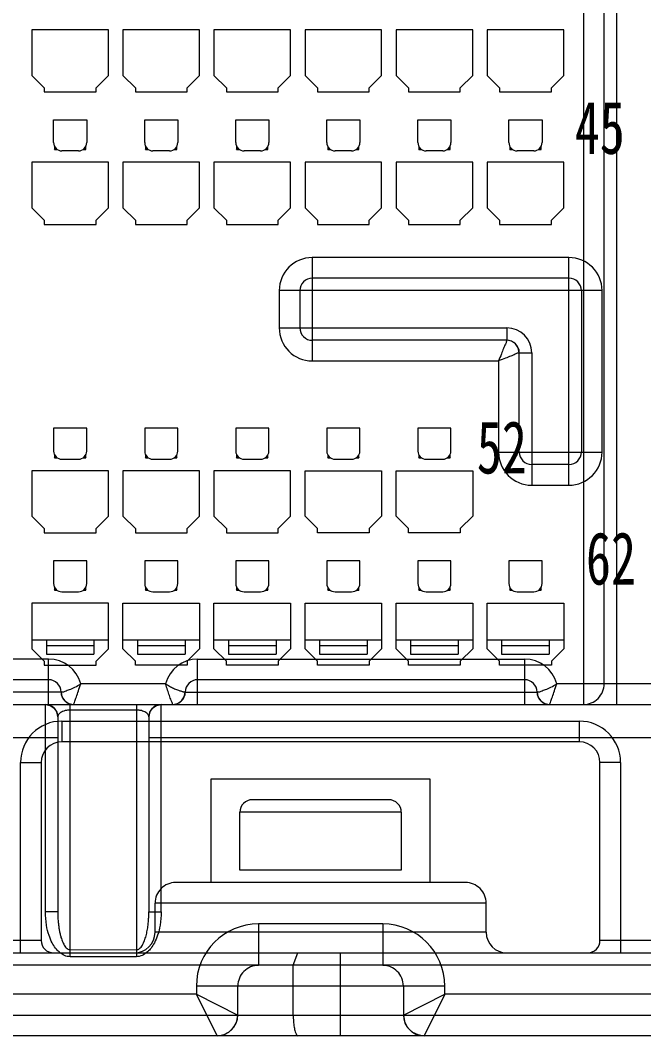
# Model space of a CAD drawing. Header units: inches. Extents: x 47316 to 59086, y 3141 to 11743.
# Drawn here: x 54970.72 to 55000.37, y 9603.56 to 9651.85 of the extents above; entities that cross this region are included whole.
import ezdxf

# ---------------------------------------------------------------- set-up
doc = ezdxf.new("R2010")
doc.units = ezdxf.units.IN
doc.header["$MEASUREMENT"] = 0
doc.styles.get("Standard").update_dxf_attribs({"font": ''})
doc.styles.get('Standard').set_extended_font_data('SimSun')

msp = doc.modelspace()

# ---------------------------------------------------------------- linework, layer by layer
at = {"color": 0, "linetype": 'Continuous', "lineweight": 15}
for p, q in [((54997.504, 9678.76), (54997.504, 9619.311)), ((54999.079, 9678.76), (54999.079, 9619.311)), ((54998.488, 9620.295), (54998.488, 9678.17)), ((54974.916, 9651.398), (54971.274, 9651.398)), ((54971.274, 9651.398), (54971.274, 9649.232)), ((54974.916, 9649.232), (54974.916, 9651.398)), ((54979.246, 9651.398), (54975.605, 9651.398)), ((54975.605, 9651.398), (54975.605, 9649.232)), ((54979.246, 9649.232), (54979.246, 9651.398)), ((54983.577, 9651.398), (54979.935, 9651.398)), ((54979.935, 9651.398), (54979.935, 9649.232)), ((54983.577, 9649.232), (54983.577, 9651.398)), ((54987.908, 9651.398), (54984.266, 9651.398)), ((54984.266, 9651.398), (54984.266, 9649.232)), ((54987.908, 9649.232), (54987.908, 9651.398)), ((54992.238, 9651.398), (54988.597, 9651.398)), ((54988.597, 9651.398), (54988.597, 9649.232)), ((54992.238, 9649.232), (54992.238, 9651.398)), ((54996.569, 9651.398), (54992.927, 9651.398)), ((54992.927, 9651.398), (54992.927, 9649.232)), ((54996.569, 9649.232), (54996.569, 9651.398)), ((54971.274, 9649.232), (54971.864, 9648.642)), ((54974.325, 9648.642), (54974.916, 9649.232)), ((54975.605, 9649.232), (54976.195, 9648.642)), ((54978.656, 9648.642), (54979.246, 9649.232)), ((54979.935, 9649.232), (54980.526, 9648.642)), ((54982.986, 9648.642), (54983.577, 9649.232)), ((54984.266, 9649.232), (54984.857, 9648.642)), ((54987.317, 9648.642), (54987.908, 9649.232)), ((54988.597, 9649.232), (54989.187, 9648.642)), ((54991.648, 9648.642), (54992.238, 9649.232)), ((54992.927, 9649.232), (54993.518, 9648.642)), ((54995.979, 9648.642), (54996.569, 9649.232)), ((54971.864, 9648.642), (54971.864, 9648.445)), ((54974.325, 9648.445), (54974.325, 9648.642)), ((54976.195, 9648.642), (54976.195, 9648.445)), ((54978.656, 9648.445), (54978.656, 9648.642)), ((54980.526, 9648.642), (54980.526, 9648.445)), ((54982.986, 9648.445), (54982.986, 9648.642)), ((54984.857, 9648.642), (54984.857, 9648.445)), ((54987.317, 9648.445), (54987.317, 9648.642)), ((54989.187, 9648.642), (54989.187, 9648.445)), ((54991.648, 9648.445), (54991.648, 9648.642)), ((54993.518, 9648.642), (54993.518, 9648.445)), ((54995.979, 9648.445), (54995.979, 9648.642)), ((54971.864, 9648.445), (54974.325, 9648.445)), ((54976.195, 9648.445), (54978.656, 9648.445)), ((54980.526, 9648.445), (54982.986, 9648.445)), ((54984.857, 9648.445), (54987.317, 9648.445)), ((54989.187, 9648.445), (54991.648, 9648.445)), ((54993.518, 9648.445), (54995.979, 9648.445)), ((54972.307, 9646.034), (54972.307, 9647.116)), ((54972.307, 9647.116), (54973.882, 9647.116)), ((54973.882, 9647.116), (54973.882, 9646.034)), ((54976.638, 9646.034), (54976.638, 9647.116)), ((54976.638, 9647.116), (54978.213, 9647.116)), ((54978.213, 9647.116), (54978.213, 9646.034)), ((54980.969, 9646.034), (54980.969, 9647.116)), ((54980.969, 9647.116), (54982.544, 9647.116)), ((54982.544, 9647.116), (54982.544, 9646.034)), ((54985.299, 9646.034), (54985.299, 9647.116)), ((54985.299, 9647.116), (54986.874, 9647.116)), ((54986.874, 9647.116), (54986.874, 9646.034)), ((54989.63, 9646.034), (54989.63, 9647.116)), ((54989.63, 9647.116), (54991.205, 9647.116)), ((54991.205, 9647.116), (54991.205, 9646.034)), ((54993.961, 9646.034), (54993.961, 9647.116)), ((54993.961, 9647.116), (54995.536, 9647.116)), ((54995.536, 9647.116), (54995.536, 9646.034)), ((54972.351, 9645.853), (54972.351, 9645.709)), ((54972.351, 9645.709), (54972.398, 9645.783)), ((54972.351, 9645.709), (54972.479, 9645.709)), ((54973.711, 9645.709), (54973.838, 9645.709)), ((54973.838, 9645.709), (54973.792, 9645.783)), ((54973.838, 9645.709), (54973.838, 9645.853)), ((54976.682, 9645.853), (54976.682, 9645.709)), ((54976.682, 9645.709), (54976.729, 9645.783)), ((54976.682, 9645.709), (54976.809, 9645.709)), ((54978.042, 9645.709), (54978.169, 9645.709)), ((54978.169, 9645.709), (54978.122, 9645.783)), ((54978.169, 9645.709), (54978.169, 9645.853)), ((54981.012, 9645.853), (54981.012, 9645.709)), ((54981.012, 9645.709), (54981.059, 9645.783)), ((54981.012, 9645.709), (54981.14, 9645.709)), ((54982.372, 9645.709), (54982.5, 9645.709)), ((54982.5, 9645.709), (54982.453, 9645.783)), ((54982.5, 9645.709), (54982.5, 9645.853)), ((54985.343, 9645.853), (54985.343, 9645.709)), ((54985.343, 9645.709), (54985.39, 9645.783)), ((54985.343, 9645.709), (54985.471, 9645.709)), ((54986.703, 9645.709), (54986.83, 9645.709)), ((54986.83, 9645.709), (54986.784, 9645.783)), ((54986.83, 9645.709), (54986.83, 9645.853)), ((54989.674, 9645.853), (54989.674, 9645.709)), ((54989.674, 9645.709), (54989.721, 9645.783)), ((54989.674, 9645.709), (54989.801, 9645.709)), ((54991.034, 9645.709), (54991.161, 9645.709)), ((54991.161, 9645.709), (54991.114, 9645.783)), ((54991.161, 9645.709), (54991.161, 9645.853)), ((54994.005, 9645.853), (54994.005, 9645.709)), ((54994.005, 9645.709), (54994.051, 9645.783)), ((54994.005, 9645.709), (54994.132, 9645.709)), ((54995.364, 9645.709), (54995.492, 9645.709)), ((54995.492, 9645.709), (54995.445, 9645.783)), ((54995.492, 9645.709), (54995.492, 9645.853)), ((54973.488, 9645.64), (54972.701, 9645.64)), ((54977.819, 9645.64), (54977.032, 9645.64)), ((54982.15, 9645.64), (54981.362, 9645.64)), ((54986.481, 9645.64), (54985.693, 9645.64)), ((54990.811, 9645.64), (54990.024, 9645.64)), ((54995.142, 9645.64), (54994.355, 9645.64)), ((54974.916, 9645.099), (54971.274, 9645.099)), ((54971.274, 9645.099), (54971.274, 9642.933)), ((54974.916, 9642.933), (54974.916, 9645.099)), ((54979.246, 9645.099), (54975.605, 9645.099)), ((54975.605, 9645.099), (54975.605, 9642.933)), ((54979.246, 9642.933), (54979.246, 9645.099)), ((54983.577, 9645.099), (54979.935, 9645.099)), ((54979.935, 9645.099), (54979.935, 9642.933)), ((54983.577, 9642.933), (54983.577, 9645.099)), ((54987.908, 9645.099), (54984.266, 9645.099)), ((54984.266, 9645.099), (54984.266, 9642.933)), ((54987.908, 9642.933), (54987.908, 9645.099)), ((54992.238, 9645.099), (54988.597, 9645.099)), ((54988.597, 9645.099), (54988.597, 9642.933)), ((54992.238, 9642.933), (54992.238, 9645.099)), ((54996.569, 9645.099), (54992.927, 9645.099)), ((54992.927, 9645.099), (54992.927, 9642.933)), ((54996.569, 9642.933), (54996.569, 9645.099)), ((54971.274, 9642.933), (54971.864, 9642.343)), ((54974.325, 9642.343), (54974.916, 9642.933)), ((54975.605, 9642.933), (54976.195, 9642.343)), ((54978.656, 9642.343), (54979.246, 9642.933)), ((54979.935, 9642.933), (54980.526, 9642.343)), ((54982.986, 9642.343), (54983.577, 9642.933)), ((54984.266, 9642.933), (54984.857, 9642.343)), ((54987.317, 9642.343), (54987.908, 9642.933)), ((54988.597, 9642.933), (54989.187, 9642.343)), ((54991.648, 9642.343), (54992.238, 9642.933)), ((54992.927, 9642.933), (54993.518, 9642.343)), ((54995.979, 9642.343), (54996.569, 9642.933)), ((54971.864, 9642.343), (54971.864, 9642.146)), ((54974.325, 9642.146), (54974.325, 9642.343)), ((54976.195, 9642.343), (54976.195, 9642.146)), ((54978.656, 9642.146), (54978.656, 9642.343)), ((54980.526, 9642.343), (54980.526, 9642.146)), ((54982.986, 9642.146), (54982.986, 9642.343)), ((54984.857, 9642.343), (54984.857, 9642.146)), ((54987.317, 9642.146), (54987.317, 9642.343)), ((54989.187, 9642.343), (54989.187, 9642.146)), ((54991.648, 9642.146), (54991.648, 9642.343)), ((54993.518, 9642.343), (54993.518, 9642.146)), ((54995.979, 9642.146), (54995.979, 9642.343)), ((54971.864, 9642.146), (54974.325, 9642.146)), ((54976.195, 9642.146), (54978.656, 9642.146)), ((54980.526, 9642.146), (54982.986, 9642.146)), ((54984.857, 9642.146), (54987.317, 9642.146)), ((54989.187, 9642.146), (54991.648, 9642.146)), ((54993.518, 9642.146), (54995.979, 9642.146)), ((54996.815, 9640.571), (54984.61, 9640.571)), ((54984.61, 9640.571), (54984.61, 9635.65)), ((54996.815, 9629.744), (54996.815, 9640.571)), ((54996.815, 9639.587), (54984.61, 9639.587)), ((54983.036, 9638.996), (54983.036, 9637.225)), ((54998.39, 9638.996), (54983.036, 9638.996)), ((54984.02, 9638.996), (54984.02, 9637.225)), ((54997.406, 9638.996), (54997.406, 9631.319)), ((54998.39, 9631.319), (54998.39, 9638.996)), ((54983.036, 9637.225), (54993.862, 9637.225)), ((54993.862, 9637.225), (54993.862, 9636.634)), ((54993.862, 9636.634), (54984.61, 9636.634)), ((54994.088, 9636.589), (54993.862, 9636.634)), ((54994.28, 9636.461), (54994.088, 9636.589)), ((54994.408, 9636.27), (54994.28, 9636.461)), ((54994.453, 9636.044), (54994.408, 9636.27)), ((54994.453, 9631.319), (54994.453, 9636.044)), ((54994.453, 9636.044), (54995.043, 9636.044)), ((54995.043, 9636.044), (54995.044, 9629.744)), ((54984.61, 9635.65), (54993.469, 9635.65)), ((54993.469, 9635.65), (54993.469, 9631.319)), ((54973.882, 9632.451), (54972.307, 9632.451)), ((54972.307, 9632.451), (54972.307, 9631.368)), ((54973.882, 9631.368), (54973.882, 9632.451)), ((54978.213, 9632.451), (54976.638, 9632.451)), ((54976.638, 9632.451), (54976.638, 9631.368)), ((54978.213, 9631.368), (54978.213, 9632.451)), ((54982.544, 9632.451), (54980.969, 9632.451)), ((54980.969, 9632.451), (54980.969, 9631.368)), ((54982.544, 9631.368), (54982.544, 9632.451)), ((54986.874, 9632.451), (54985.299, 9632.451)), ((54985.299, 9632.451), (54985.299, 9631.368)), ((54986.874, 9631.368), (54986.874, 9632.451)), ((54991.205, 9632.451), (54989.63, 9632.451)), ((54989.63, 9632.451), (54989.63, 9631.368)), ((54991.205, 9631.368), (54991.205, 9632.451)), ((54972.351, 9631.188), (54972.351, 9631.044)), ((54973.838, 9631.044), (54973.838, 9631.188)), ((54976.682, 9631.188), (54976.682, 9631.044)), ((54978.169, 9631.044), (54978.169, 9631.188)), ((54981.012, 9631.188), (54981.012, 9631.044)), ((54982.5, 9631.044), (54982.5, 9631.188)), ((54985.343, 9631.188), (54985.343, 9631.044)), ((54986.83, 9631.044), (54986.83, 9631.188)), ((54989.674, 9631.188), (54989.674, 9631.044)), ((54991.161, 9631.044), (54991.161, 9631.188)), ((54993.469, 9631.319), (54998.39, 9631.319)), ((54972.351, 9631.044), (54972.398, 9631.117)), ((54972.351, 9631.044), (54972.479, 9631.044)), ((54972.701, 9630.975), (54973.488, 9630.975)), ((54973.711, 9631.044), (54973.838, 9631.044)), ((54973.792, 9631.117), (54973.838, 9631.044)), ((54976.682, 9631.044), (54976.729, 9631.117)), ((54976.682, 9631.044), (54976.809, 9631.044)), ((54977.032, 9630.975), (54977.819, 9630.975)), ((54978.042, 9631.044), (54978.169, 9631.044)), ((54978.122, 9631.117), (54978.169, 9631.044)), ((54981.012, 9631.044), (54981.059, 9631.117)), ((54981.012, 9631.044), (54981.14, 9631.044)), ((54981.362, 9630.975), (54982.15, 9630.975)), ((54982.372, 9631.044), (54982.5, 9631.044)), ((54982.453, 9631.117), (54982.5, 9631.044)), ((54985.343, 9631.044), (54985.39, 9631.117)), ((54985.343, 9631.044), (54985.471, 9631.044)), ((54985.693, 9630.975), (54986.481, 9630.975)), ((54986.703, 9631.044), (54986.83, 9631.044)), ((54986.784, 9631.117), (54986.83, 9631.044)), ((54989.674, 9631.044), (54989.721, 9631.117)), ((54989.674, 9631.044), (54989.801, 9631.044)), ((54990.024, 9630.975), (54990.811, 9630.975)), ((54991.034, 9631.044), (54991.161, 9631.044)), ((54991.114, 9631.117), (54991.161, 9631.044)), ((54996.815, 9630.729), (54995.044, 9630.729)), ((54974.916, 9630.433), (54971.274, 9630.433)), ((54971.274, 9630.433), (54971.274, 9628.268)), ((54974.916, 9628.268), (54974.916, 9630.433)), ((54979.246, 9630.433), (54975.605, 9630.433)), ((54975.605, 9630.433), (54975.605, 9628.268)), ((54979.246, 9628.268), (54979.246, 9630.433)), ((54983.577, 9630.433), (54979.935, 9630.433)), ((54979.935, 9630.433), (54979.935, 9628.268)), ((54983.577, 9628.268), (54983.577, 9630.433)), ((54984.266, 9628.268), (54984.266, 9630.433)), ((54984.266, 9630.433), (54987.908, 9630.433)), ((54987.908, 9630.433), (54987.908, 9628.268)), ((54988.597, 9628.268), (54988.597, 9630.433)), ((54988.597, 9630.433), (54992.238, 9630.433)), ((54992.238, 9630.433), (54992.238, 9628.268)), ((54995.044, 9629.744), (54996.815, 9629.744)), ((54971.274, 9628.268), (54971.864, 9627.677)), ((54974.325, 9627.677), (54974.916, 9628.268)), ((54975.605, 9628.268), (54976.195, 9627.677)), ((54978.656, 9627.677), (54979.246, 9628.268)), ((54979.935, 9628.268), (54980.526, 9627.677)), ((54982.986, 9627.677), (54983.577, 9628.268)), ((54984.857, 9627.677), (54984.266, 9628.268)), ((54987.908, 9628.268), (54987.317, 9627.677)), ((54989.187, 9627.677), (54988.597, 9628.268)), ((54992.238, 9628.268), (54991.648, 9627.677)), ((54971.864, 9627.677), (54971.864, 9627.481)), ((54971.864, 9627.481), (54974.325, 9627.481)), ((54974.325, 9627.481), (54974.325, 9627.677)), ((54976.195, 9627.677), (54976.195, 9627.481)), ((54976.195, 9627.481), (54978.656, 9627.481)), ((54978.656, 9627.481), (54978.656, 9627.677)), ((54980.526, 9627.677), (54980.526, 9627.481)), ((54980.526, 9627.481), (54982.986, 9627.481)), ((54982.986, 9627.481), (54982.986, 9627.677)), ((54984.857, 9627.481), (54984.857, 9627.677)), ((54987.317, 9627.481), (54984.857, 9627.481)), ((54987.317, 9627.677), (54987.317, 9627.481)), ((54989.187, 9627.481), (54989.187, 9627.677)), ((54991.648, 9627.481), (54989.187, 9627.481)), ((54991.648, 9627.677), (54991.648, 9627.481)), ((54973.882, 9626.152), (54972.307, 9626.152)), ((54972.307, 9626.152), (54972.307, 9625.069)), ((54973.882, 9625.069), (54973.882, 9626.152)), ((54978.213, 9626.152), (54976.638, 9626.152)), ((54976.638, 9626.152), (54976.638, 9625.069)), ((54978.213, 9625.069), (54978.213, 9626.152)), ((54982.544, 9626.152), (54980.969, 9626.152)), ((54980.969, 9626.152), (54980.969, 9625.069)), ((54982.544, 9625.069), (54982.544, 9626.152)), ((54986.874, 9626.152), (54985.299, 9626.152)), ((54985.299, 9626.152), (54985.299, 9625.069)), ((54986.874, 9625.069), (54986.874, 9626.152)), ((54991.205, 9626.152), (54989.63, 9626.152)), ((54989.63, 9626.152), (54989.63, 9625.069)), ((54991.205, 9625.069), (54991.205, 9626.152)), ((54995.536, 9626.152), (54993.961, 9626.152)), ((54993.961, 9626.152), (54993.961, 9625.069)), ((54995.536, 9625.069), (54995.536, 9626.152)), ((54972.351, 9624.889), (54972.351, 9624.744)), ((54972.351, 9624.744), (54972.398, 9624.818)), ((54972.351, 9624.744), (54972.479, 9624.744)), ((54972.701, 9624.675), (54973.488, 9624.675)), ((54973.711, 9624.744), (54973.838, 9624.744)), ((54973.792, 9624.818), (54973.838, 9624.744)), ((54973.838, 9624.744), (54973.838, 9624.889)), ((54976.682, 9624.889), (54976.682, 9624.744)), ((54976.682, 9624.744), (54976.729, 9624.818)), ((54976.682, 9624.744), (54976.809, 9624.744)), ((54977.032, 9624.675), (54977.819, 9624.675)), ((54978.042, 9624.744), (54978.169, 9624.744)), ((54978.122, 9624.818), (54978.169, 9624.744)), ((54978.169, 9624.744), (54978.169, 9624.889)), ((54981.012, 9624.889), (54981.012, 9624.744)), ((54981.012, 9624.744), (54981.059, 9624.818)), ((54981.012, 9624.744), (54981.14, 9624.744)), ((54981.362, 9624.675), (54982.15, 9624.675)), ((54982.372, 9624.744), (54982.5, 9624.744)), ((54982.453, 9624.818), (54982.5, 9624.744)), ((54982.5, 9624.744), (54982.5, 9624.889)), ((54985.343, 9624.889), (54985.343, 9624.744)), ((54985.343, 9624.744), (54985.39, 9624.818)), ((54985.343, 9624.744), (54985.471, 9624.744)), ((54985.693, 9624.675), (54986.481, 9624.675)), ((54986.703, 9624.744), (54986.83, 9624.744)), ((54986.784, 9624.818), (54986.83, 9624.744)), ((54986.83, 9624.744), (54986.83, 9624.889)), ((54989.674, 9624.889), (54989.674, 9624.744)), ((54989.674, 9624.744), (54989.721, 9624.818)), ((54989.674, 9624.744), (54989.801, 9624.744)), ((54990.024, 9624.675), (54990.811, 9624.675)), ((54991.034, 9624.744), (54991.161, 9624.744)), ((54991.114, 9624.818), (54991.161, 9624.744)), ((54991.161, 9624.744), (54991.161, 9624.889)), ((54994.005, 9624.889), (54994.005, 9624.744)), ((54994.005, 9624.744), (54994.051, 9624.818)), ((54994.005, 9624.744), (54994.132, 9624.744)), ((54994.355, 9624.675), (54995.142, 9624.675)), ((54995.364, 9624.744), (54995.492, 9624.744)), ((54995.445, 9624.818), (54995.492, 9624.744)), ((54995.492, 9624.744), (54995.492, 9624.889)), ((54974.916, 9624.134), (54971.274, 9624.134)), ((54971.274, 9624.134), (54971.274, 9621.969)), ((54974.916, 9621.969), (54974.916, 9624.134)), ((54975.605, 9624.134), (54979.246, 9624.134)), ((54975.605, 9621.969), (54975.605, 9624.134)), ((54979.246, 9624.134), (54979.246, 9621.969)), ((54979.935, 9624.134), (54983.577, 9624.134)), ((54979.935, 9621.969), (54979.935, 9624.134)), ((54983.577, 9624.134), (54983.577, 9621.969)), ((54984.266, 9624.134), (54987.908, 9624.134)), ((54984.266, 9621.969), (54984.266, 9624.134)), ((54987.908, 9624.134), (54987.908, 9621.969)), ((54988.597, 9624.134), (54992.238, 9624.134)), ((54988.597, 9621.969), (54988.597, 9624.134)), ((54992.238, 9624.134), (54992.238, 9621.969)), ((54992.927, 9624.134), (54996.569, 9624.134)), ((54992.927, 9621.969), (54992.927, 9624.134)), ((54996.569, 9624.134), (54996.569, 9621.969)), ((54971.274, 9622.388), (54974.916, 9622.388)), ((54971.963, 9622.388), (54971.963, 9621.708)), ((54974.227, 9622.1), (54971.963, 9622.1)), ((54974.227, 9622.388), (54974.227, 9621.708)), ((54975.605, 9622.388), (54979.246, 9622.388)), ((54976.294, 9622.388), (54976.294, 9621.708)), ((54978.557, 9622.1), (54976.294, 9622.1)), ((54978.557, 9622.388), (54978.557, 9621.708)), ((54979.935, 9622.388), (54983.577, 9622.388)), ((54980.624, 9622.388), (54980.624, 9621.708)), ((54982.888, 9622.1), (54980.624, 9622.1)), ((54982.888, 9622.388), (54982.888, 9621.708)), ((54984.266, 9622.388), (54987.908, 9622.388)), ((54984.955, 9622.388), (54984.955, 9621.708)), ((54987.219, 9622.1), (54984.955, 9622.1)), ((54987.219, 9622.388), (54987.219, 9621.708)), ((54988.597, 9622.388), (54992.238, 9622.388)), ((54989.286, 9622.388), (54989.286, 9621.708)), ((54991.549, 9622.1), (54989.286, 9622.1)), ((54991.549, 9622.388), (54991.549, 9621.708)), ((54992.927, 9622.388), (54996.569, 9622.388)), ((54993.616, 9622.388), (54993.616, 9621.708)), ((54995.88, 9622.1), (54993.616, 9622.1)), ((54995.88, 9622.388), (54995.88, 9621.708)), ((54971.274, 9621.969), (54971.864, 9621.378)), ((54971.963, 9621.708), (54974.227, 9621.708)), ((54974.325, 9621.378), (54974.916, 9621.969)), ((54976.195, 9621.378), (54975.605, 9621.969)), ((54976.294, 9621.708), (54978.557, 9621.708)), ((54979.246, 9621.969), (54978.656, 9621.378)), ((54980.526, 9621.378), (54979.935, 9621.969)), ((54980.624, 9621.708), (54982.888, 9621.708)), ((54983.577, 9621.969), (54982.986, 9621.378)), ((54984.857, 9621.378), (54984.266, 9621.969)), ((54984.955, 9621.708), (54987.219, 9621.708)), ((54987.908, 9621.969), (54987.317, 9621.378)), ((54989.187, 9621.378), (54988.597, 9621.969)), ((54989.286, 9621.708), (54991.549, 9621.708)), ((54992.238, 9621.969), (54991.648, 9621.378)), ((54993.518, 9621.378), (54992.927, 9621.969)), ((54993.616, 9621.708), (54995.88, 9621.708)), ((54996.569, 9621.969), (54995.979, 9621.378)), ((54972.071, 9621.477), (54956.52, 9621.477)), ((54971.864, 9621.378), (54971.864, 9621.181)), ((54971.864, 9621.181), (54974.325, 9621.181)), ((54972.071, 9619.311), (54972.071, 9621.477)), ((54974.325, 9621.181), (54974.325, 9621.378)), ((54976.195, 9621.181), (54976.195, 9621.378)), ((54978.656, 9621.181), (54976.195, 9621.181)), ((54978.656, 9621.378), (54978.656, 9621.181)), ((54979.158, 9619.311), (54979.158, 9621.477)), ((54979.158, 9621.477), (54994.709, 9621.477)), ((54980.526, 9621.181), (54980.526, 9621.378)), ((54982.986, 9621.181), (54980.526, 9621.181)), ((54982.986, 9621.378), (54982.986, 9621.181)), ((54984.857, 9621.181), (54984.857, 9621.378)), ((54987.317, 9621.181), (54984.857, 9621.181)), ((54987.317, 9621.378), (54987.317, 9621.181)), ((54989.187, 9621.181), (54989.187, 9621.378)), ((54991.648, 9621.181), (54989.187, 9621.181)), ((54991.648, 9621.378), (54991.648, 9621.181)), ((54993.518, 9621.181), (54993.518, 9621.378)), ((54995.979, 9621.181), (54993.518, 9621.181)), ((54994.709, 9621.477), (54994.709, 9619.311)), ((54995.979, 9621.378), (54995.979, 9621.181)), ((54972.071, 9620.492), (54956.52, 9620.492)), ((54977.633, 9620.295), (54973.596, 9620.295)), ((54994.709, 9620.492), (54979.158, 9620.492)), ((55020.831, 9620.295), (54996.234, 9620.295)), ((54972.662, 9619.902), (54955.929, 9619.902)), ((54972.662, 9619.902), (54972.706, 9619.676)), ((54972.706, 9619.676), (54972.834, 9619.485)), ((54978.394, 9619.484), (54978.522, 9619.676)), ((54978.522, 9619.676), (54978.567, 9619.902)), ((54978.567, 9619.902), (54995.299, 9619.902)), ((54995.299, 9619.902), (54995.344, 9619.676)), ((54995.344, 9619.676), (54995.472, 9619.485)), ((54928.508, 9619.311), (55022.406, 9619.311)), ((54971.914, 9619.311), (54972.14, 9619.266)), ((54971.914, 9609.451), (54971.914, 9619.311)), ((54972.14, 9619.266), (54972.332, 9619.138)), ((54972.332, 9619.138), (54972.459, 9618.946)), ((54972.834, 9619.485), (54973.026, 9619.357)), ((54973.026, 9619.357), (54973.252, 9619.312)), ((54973.095, 9607.314), (54973.095, 9619.311)), ((54976.244, 9619.311), (54976.244, 9607.314)), ((54976.88, 9618.946), (54977.007, 9619.138)), ((54977.007, 9619.138), (54977.2, 9619.266)), ((54977.2, 9619.266), (54977.425, 9619.311)), ((54977.425, 9609.451), (54977.425, 9619.311)), ((54977.977, 9619.311), (54978.202, 9619.356)), ((54978.202, 9619.356), (54978.394, 9619.484)), ((54995.472, 9619.485), (54995.664, 9619.357)), ((54995.664, 9619.357), (54995.89, 9619.312)), ((54972.459, 9618.946), (54972.504, 9618.721)), ((54972.504, 9618.721), (54972.504, 9609.451)), ((54976.244, 9619.039), (54973.095, 9619.048)), ((54976.835, 9618.721), (54976.88, 9618.946)), ((54976.835, 9618.721), (54976.835, 9609.451)), ((54972.701, 9618.524), (54972.701, 9617.54)), ((54972.701, 9618.524), (54997.307, 9618.524)), ((54997.307, 9618.524), (54997.307, 9617.54)), ((54972.504, 9617.736), (54947.307, 9617.736)), ((55001.441, 9617.736), (54976.835, 9617.736)), ((54997.307, 9617.54), (54972.701, 9617.54)), ((54970.732, 9607.5), (54970.733, 9616.555)), ((54970.733, 9616.555), (54971.717, 9616.555)), ((54971.717, 9616.555), (54971.717, 9608.091)), ((54998.292, 9608.091), (54998.292, 9616.555)), ((54999.276, 9616.555), (54998.292, 9616.555)), ((54999.276, 9607.5), (54999.276, 9616.555)), ((54990.221, 9615.768), (54979.788, 9615.768)), ((54979.788, 9615.768), (54979.788, 9610.847)), ((54990.221, 9610.847), (54990.221, 9615.768)), ((54988.252, 9614.784), (54981.756, 9614.784)), ((54981.166, 9611.437), (54981.166, 9614.193)), ((54988.843, 9614.193), (54981.166, 9614.193)), ((54988.843, 9614.193), (54988.843, 9611.437)), ((54988.843, 9611.437), (54981.166, 9611.437)), ((54980.575, 9610.847), (54978.115, 9610.847)), ((54989.433, 9610.847), (54980.575, 9610.847)), ((54991.894, 9610.847), (54989.433, 9610.847)), ((54977.13, 9608.484), (54977.13, 9609.862)), ((54992.878, 9609.862), (54977.13, 9609.862)), ((54992.878, 9608.484), (54992.878, 9609.862)), ((54972.504, 9609.451), (54971.914, 9609.451)), ((54976.835, 9609.451), (54977.425, 9609.451)), ((54987.957, 9608.878), (54982.051, 9608.878)), ((54982.051, 9608.878), (54982.051, 9606.91)), ((54987.957, 9608.878), (54987.957, 9606.91)), ((54971.717, 9608.091), (54954.492, 9608.091)), ((54992.878, 9608.484), (54977.13, 9608.484)), ((55003.213, 9608.091), (54998.292, 9608.091)), ((54973.095, 9607.655), (54976.244, 9607.649)), ((54954.492, 9607.5), (54976.146, 9607.5)), ((54976.244, 9607.314), (54973.095, 9607.314)), ((54976.146, 9607.5), (54993.862, 9607.5)), ((54983.704, 9606.91), (54983.928, 9607.5)), ((54985.94, 9607.5), (54985.94, 9603.563)), ((54993.862, 9607.5), (55003.213, 9607.5)), ((55003.213, 9606.91), (54954.492, 9606.91)), ((54983.704, 9604.547), (54983.704, 9606.91)), ((54990.91, 9605.925), (54979.099, 9605.925)), ((54979.099, 9605.925), (54979.099, 9605.532)), ((54981.067, 9604.547), (54981.067, 9605.925)), ((54988.941, 9605.925), (54988.941, 9604.547)), ((54990.91, 9605.532), (54990.91, 9605.925)), ((54979.099, 9605.532), (54932.135, 9605.532)), ((54979.099, 9605.532), (54981.067, 9604.547)), ((54980.083, 9603.563), (54979.099, 9605.532)), ((54988.941, 9604.547), (54990.91, 9605.532)), ((54990.91, 9605.532), (54989.925, 9603.563)), ((55017.204, 9605.532), (54990.91, 9605.532)), ((54932.135, 9604.547), (55017.204, 9604.547)), ((54980.879, 9603.969), (54981.019, 9604.244)), ((54981.019, 9604.244), (54981.067, 9604.547)), ((54988.941, 9604.547), (54988.989, 9604.244)), ((54988.989, 9604.244), (54989.129, 9603.969)), ((54980.387, 9603.611), (54980.661, 9603.751)), ((54980.661, 9603.751), (54980.879, 9603.969)), ((54989.129, 9603.969), (54989.347, 9603.751)), ((54989.347, 9603.751), (54989.622, 9603.612)), ((55017.204, 9603.563), (54932.135, 9603.563)), ((54980.083, 9603.563), (54980.387, 9603.611)), ((54989.622, 9603.612), (54989.925, 9603.564))]:
    msp.add_line(p, q, dxfattribs=at)
for centre, radius, start, end in [((54972.701, 9646.034), 0.394, 180, 270), ((54973.488, 9646.034), 0.394, 270, 0), ((54977.032, 9646.034), 0.394, 180, 270), ((54977.819, 9646.034), 0.394, 270, 0), ((54981.362, 9646.034), 0.394, 180, 270), ((54982.15, 9646.034), 0.394, 270, 0), ((54985.693, 9646.034), 0.394, 180, 270), ((54986.481, 9646.034), 0.394, 270, 0), ((54990.024, 9646.034), 0.394, 180, 270), ((54990.811, 9646.034), 0.394, 270, 0), ((54994.355, 9646.034), 0.394, 180, 270), ((54995.142, 9646.034), 0.394, 270, 360), ((54984.61, 9638.996), 1.575, 90, 180), ((54996.815, 9638.996), 1.575, 360, 90), ((54984.61, 9638.996), 0.591, 89.9991, 180.0009), ((54996.815, 9638.996), 0.591, 359.9991, 90.0009), ((54984.61, 9637.225), 1.575, 180, 270), ((54984.61, 9637.225), 0.591, 179.9991, 270.0009), ((54993.862, 9636.044), 1.181, 0, 90), ((54993.862, 9636.044), 0.591, 359.9999, 90.0001), ((54972.701, 9631.368), 0.394, 180, 270), ((54973.488, 9631.368), 0.394, 270, 0), ((54977.032, 9631.368), 0.394, 180, 270), ((54977.819, 9631.368), 0.394, 270, 360), ((54981.362, 9631.368), 0.394, 180, 270), ((54982.15, 9631.368), 0.394, 270, 360), ((54985.693, 9631.368), 0.394, 180, 270), ((54986.481, 9631.368), 0.394, 270, 360), ((54990.024, 9631.368), 0.394, 180, 270), ((54990.811, 9631.368), 0.394, 270, 360), ((54995.044, 9631.319), 1.575, 180, 270), ((54995.044, 9631.319), 0.591, 179.9991, 270.0009), ((54996.815, 9631.319), 1.575, 270, 360), ((54996.815, 9631.319), 0.591, 269.9991, 0.0009), ((54972.701, 9625.069), 0.394, 180, 270), ((54973.488, 9625.069), 0.394, 270, 360), ((54977.032, 9625.069), 0.394, 180, 270), ((54977.819, 9625.069), 0.394, 270, 360), ((54981.362, 9625.069), 0.394, 180, 270), ((54982.15, 9625.069), 0.394, 270, 360), ((54985.693, 9625.069), 0.394, 180, 270), ((54986.481, 9625.069), 0.394, 270, 360), ((54990.024, 9625.069), 0.394, 180, 270), ((54990.811, 9625.069), 0.394, 270, 360), ((54994.355, 9625.069), 0.394, 180, 270), ((54995.142, 9625.069), 0.394, 270, 360), ((54972.071, 9619.902), 1.575, 14.4757, 90), ((54979.158, 9619.902), 1.575, 90, 165.5226), ((54994.709, 9619.902), 1.575, 14.4757, 90), ((54972.071, 9619.902), 0.591, 0.0001, 89.9998), ((54979.158, 9619.902), 0.591, 90.0002, 179.9999), ((54994.709, 9619.902), 0.591, 0.0001, 89.9998), ((54997.504, 9620.296), 0.984, 269.9972, 359.9993), ((54973.252, 9619.902), 0.591, 180, 269.9981), ((54977.977, 9619.902), 0.591, 270.0019, 0), ((54995.89, 9619.902), 0.591, 180, 269.9981), ((54971.914, 9618.721), 0.591, 359.9998, 90), ((54977.425, 9618.721), 0.591, 89.9999, 180.0002), ((54972.701, 9616.555), 1.968, 90, 180), ((54997.307, 9616.555), 1.968, 0, 90), ((54972.701, 9616.555), 0.984, 90, 180), ((54997.307, 9616.555), 0.984, 0, 90), ((54981.756, 9614.193), 0.591, 89.9991, 180), ((54988.252, 9614.193), 0.591, 360, 90.0009), ((54978.114, 9609.862), 0.984, 89.9935, 180), ((54991.894, 9609.862), 0.984, 0, 90.0065), ((54982.051, 9605.925), 2.953, 90, 180), ((54987.957, 9605.925), 2.953, 0, 90), ((54972.307, 9608.091), 0.591, 180, 270), ((54976.146, 9608.484), 0.984, 270.0018, 359.9982), ((54993.862, 9608.484), 0.984, 180.0018, 269.9982), ((54997.701, 9608.091), 0.591, 270, 0.0001), ((54982.051, 9605.925), 0.984, 89.9964, 180), ((54987.957, 9605.925), 0.984, 0, 90.0036), ((54980.083, 9604.547), 0.984, 270.0072, 0), ((54989.925, 9604.547), 0.984, 180, 269.9928)]:
    msp.add_arc(centre, radius, start, end, dxfattribs=at)
for points, knots in [([(54993.862, 9636.634), (54993.846, 9636.634), (54993.847, 9636.539), (54993.77, 9636.44), (54993.703, 9636.222), (54993.59, 9635.96), (54993.514, 9635.762), (54993.469, 9635.65)], [0, 0, 0, 0, 0.047711, 0.179905, 0.403898, 0.658063, 1, 1, 1, 1]), ([(54994.453, 9636.044), (54994.453, 9636.025), (54994.352, 9636.026), (54994.251, 9635.949), (54994.032, 9635.88), (54993.773, 9635.769), (54993.579, 9635.695), (54993.469, 9635.65)], [0, 0, 0, 0, 0.052639, 0.190306, 0.413499, 0.664102, 1, 1, 1, 1]), ([(54972.662, 9619.902), (54972.662, 9619.919), (54972.765, 9619.9), (54972.865, 9619.966), (54973.088, 9620.023), (54973.33, 9620.143), (54973.507, 9620.239), (54973.596, 9620.295)], [0, 0, 0, 0, 0.049899, 0.192961, 0.413354, 0.689078, 1, 1, 1, 1]), ([(54973.252, 9619.311), (54973.239, 9619.311), (54973.307, 9619.395), (54973.306, 9619.485), (54973.408, 9619.706), (54973.491, 9619.973), (54973.56, 9620.183), (54973.596, 9620.295)], [0, 0, 0, 0, 0.03846, 0.163107, 0.373065, 0.660222, 1, 1, 1, 1]), ([(54977.633, 9620.295), (54977.646, 9620.287), (54977.724, 9620.24), (54977.866, 9620.16), (54978.055, 9620.068), (54978.228, 9619.997), (54978.357, 9619.955), (54978.443, 9619.93), (54978.492, 9619.918), (54978.529, 9619.91), (54978.552, 9619.905), (54978.564, 9619.902), (54978.567, 9619.902)], [0, 0, 0, 0, 0.045705, 0.268829, 0.478546, 0.664838, 0.818017, 0.879292, 0.928923, 0.965999, 0.989772, 1, 1, 1, 1]), ([(54977.977, 9619.311), (54977.957, 9619.311), (54977.959, 9619.418), (54977.879, 9619.525), (54977.816, 9619.753), (54977.722, 9620.008), (54977.665, 9620.195), (54977.633, 9620.295)], [0, 0, 0, 0, 0.054997, 0.204243, 0.442359, 0.696277, 1, 1, 1, 1]), ([(54995.299, 9619.902), (54995.299, 9619.919), (54995.403, 9619.9), (54995.503, 9619.966), (54995.726, 9620.023), (54995.968, 9620.143), (54996.144, 9620.239), (54996.234, 9620.295)], [0, 0, 0, 0, 0.049899, 0.192961, 0.413354, 0.689078, 1, 1, 1, 1]), ([(54995.89, 9619.311), (54995.877, 9619.311), (54995.945, 9619.395), (54995.944, 9619.485), (54996.046, 9619.706), (54996.129, 9619.973), (54996.197, 9620.183), (54996.234, 9620.295)], [0, 0, 0, 0, 0.038459, 0.163102, 0.373068, 0.660176, 1, 1, 1, 1]), ([(54973.095, 9619.048), (54973.089, 9619.048), (54973.057, 9619.048), (54973.001, 9619.045), (54972.928, 9619.036), (54972.839, 9619.018), (54972.74, 9618.986), (54972.642, 9618.935), (54972.569, 9618.875), (54972.518, 9618.805), (54972.504, 9618.75), (54972.504, 9618.721)], [0, 0, 0, 0, 0.024589, 0.128066, 0.228877, 0.325305, 0.500607, 0.650206, 0.775739, 0.882078, 1, 1, 1, 1]), ([(54976.835, 9618.721), (54976.835, 9618.75), (54976.82, 9618.806), (54976.769, 9618.876), (54976.696, 9618.936), (54976.598, 9618.987), (54976.5, 9619.018), (54976.411, 9619.036), (54976.338, 9619.045), (54976.282, 9619.048), (54976.251, 9619.048), (54976.244, 9619.048)], [0, 0, 0, 0, 0.120064, 0.226155, 0.35133, 0.50036, 0.674831, 0.770735, 0.870969, 0.973863, 1, 1, 1, 1]), ([(54973.095, 9607.321), (54973.004, 9607.321), (54972.808, 9607.365), (54972.576, 9607.523), (54972.384, 9607.737), (54972.219, 9608.001), (54972.067, 9608.365), (54971.943, 9608.858), (54971.92, 9609.237), (54971.914, 9609.451)], [0, 0, 0, 0, 0.102613, 0.220339, 0.313047, 0.42655, 0.572053, 0.757953, 1, 1, 1, 1]), ([(54972.504, 9609.451), (54972.504, 9609.394), (54972.507, 9609.227), (54972.521, 9608.998), (54972.547, 9608.767), (54972.575, 9608.587), (54972.611, 9608.41), (54972.661, 9608.218), (54972.719, 9608.051), (54972.786, 9607.911), (54972.842, 9607.818), (54972.907, 9607.738), (54972.981, 9607.677), (54973.047, 9607.652), (54973.085, 9607.649), (54973.095, 9607.649)], [0, 0, 0, 0, 0.084515, 0.251217, 0.342992, 0.43411, 0.524288, 0.613083, 0.732167, 0.789343, 0.844104, 0.895582, 0.942899, 0.986169, 1, 1, 1, 1]), ([(54977.425, 9609.451), (54977.419, 9609.238), (54977.397, 9608.861), (54977.273, 9608.37), (54977.122, 9608.006), (54976.958, 9607.741), (54976.767, 9607.526), (54976.534, 9607.365), (54976.336, 9607.321), (54976.244, 9607.321)], [0, 0, 0, 0, 0.240796, 0.425988, 0.571416, 0.685239, 0.777652, 0.896096, 1, 1, 1, 1]), ([(54976.244, 9607.649), (54976.253, 9607.649), (54976.277, 9607.651), (54976.315, 9607.66), (54976.371, 9607.687), (54976.435, 9607.741), (54976.501, 9607.823), (54976.558, 9607.92), (54976.625, 9608.063), (54976.677, 9608.217), (54976.72, 9608.378), (54976.747, 9608.503), (54976.771, 9608.63), (54976.795, 9608.787), (54976.815, 9608.975), (54976.83, 9609.19), (54976.834, 9609.349), (54976.835, 9609.436), (54976.835, 9609.451)], [0, 0, 0, 0, 0.0136, 0.035399, 0.058026, 0.106481, 0.159253, 0.215394, 0.273994, 0.395971, 0.459299, 0.523374, 0.588018, 0.653103, 0.761595, 0.870634, 0.977347, 1, 1, 1, 1]), ([(54983.704, 9604.547), (54983.704, 9604.446), (54983.711, 9604.252), (54983.739, 9603.986), (54983.787, 9603.771), (54983.834, 9603.63), (54983.899, 9603.563), (54983.928, 9603.563)], [0, 0, 0, 0, 0.2923, 0.55765, 0.772061, 0.919096, 1, 1, 1, 1])]:
    msp.add_open_spline(points, degree=3, knots=knots, dxfattribs=at)

# ---------------------------------------------------------------- texts
at = {"color": 0, "lineweight": 15, "width": 0.7}
for s, p in [('45', (54997.093, 9645.499)), ('52', (54992.433, 9630.301)), ('62', (54997.624, 9625.015))]:
    msp.add_text(s, height=2.5, dxfattribs=at).set_placement(p)

doc.saveas('drawing.dxf')
